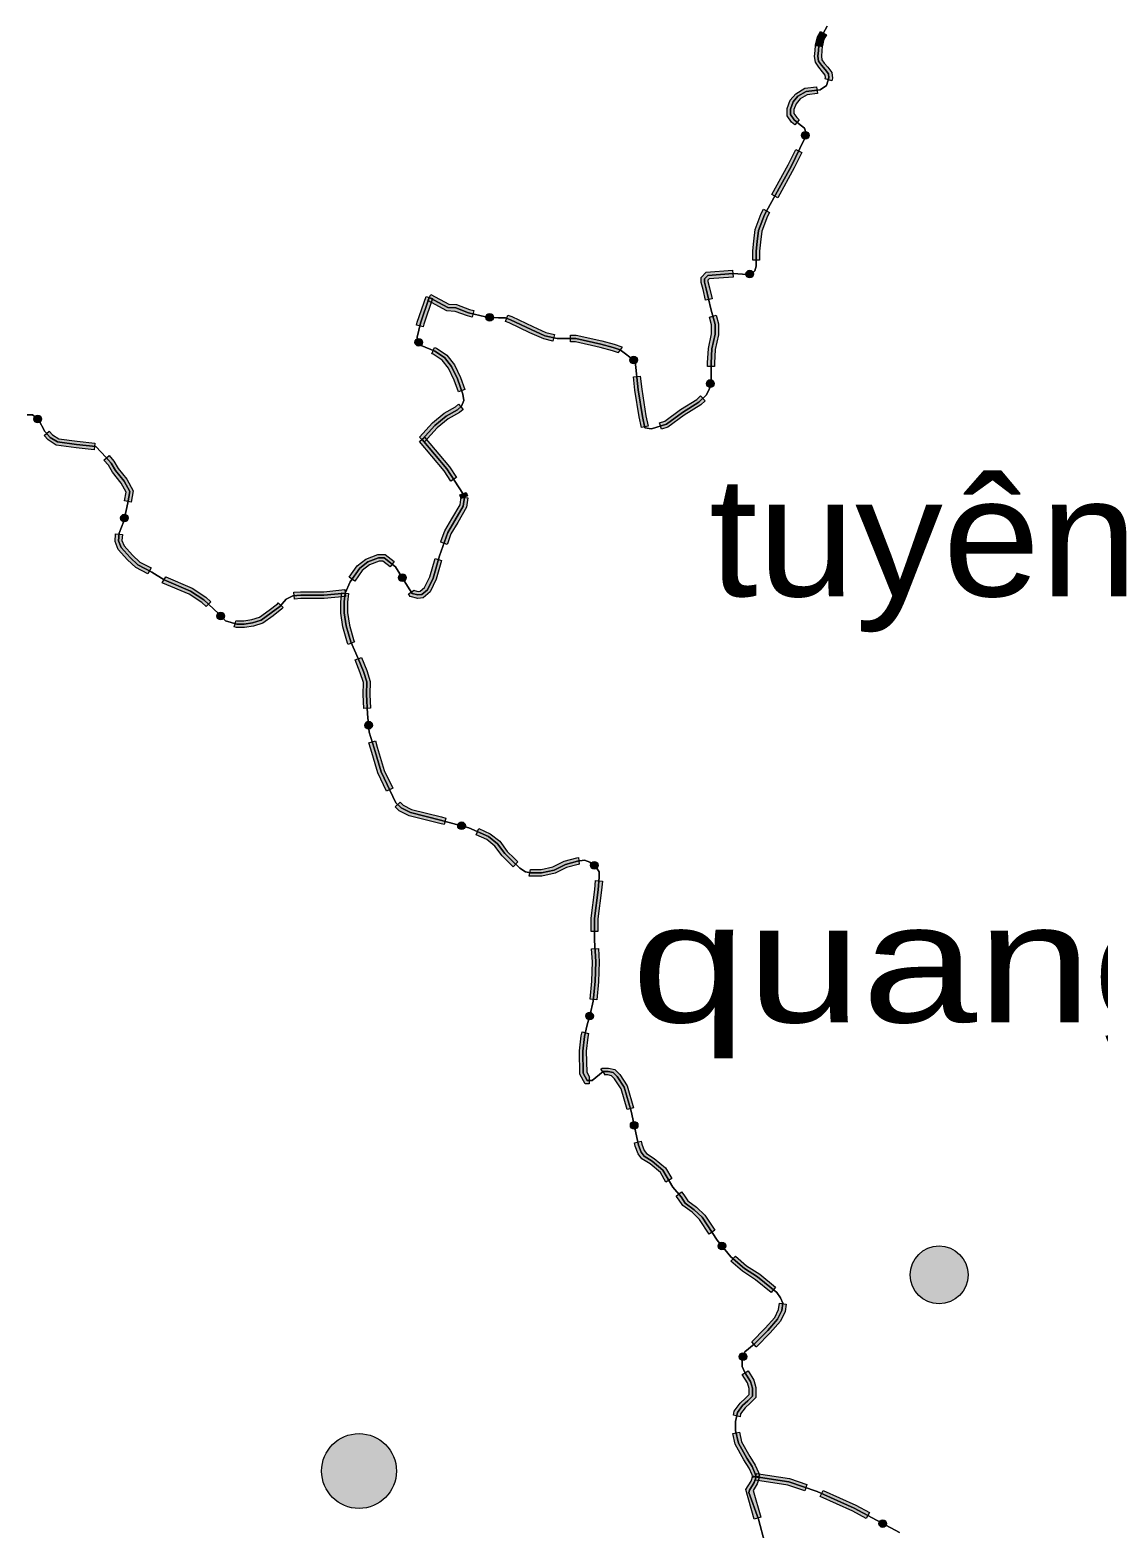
# Model space of a CAD drawing. Header units: metres. Extents: x -835890 to 1024355, y 79891 to 2211954.
# Drawn here: x -344200 to -281451, y 1962861 to 2050853 of the extents above; entities that cross this region are included whole.
import ezdxf
from ezdxf.enums import TextEntityAlignment as Align

# ---------------------------------------------------------------- set-up
doc = ezdxf.new("R2010")
doc.units = ezdxf.units.M
doc.header["$LTSCALE"] = 2200
for name, color, linetype, lineweight in [('10', 7, 'Continuous', 13), ('11', 7, 'Continuous', 13), ('12', 7, 'Continuous', 13), ('13', 7, 'Continuous', 13), ('37', 7, 'Continuous', 13), ('8', 7, 'Continuous', 13)]:
    doc.layers.add(name, color=color, linetype=linetype, lineweight=lineweight)
doc.layers.add('3', color=7, linetype='Continuous')

msp = doc.modelspace()

# ---------------------------------------------------------------- hatches: boundary and pattern name
at = {"layer": '37'}
for points in [[(-297409, 2050568), (-297553, 2050309), (-297657, 2049867), (-298047, 2049959), (-297930, 2050456), (-297758, 2050764)], [(-297653, 2049893), (-297681, 2049618), (-297706, 2049312), (-297675, 2049102), (-297541, 2048903), (-297325, 2048659), (-297094, 2048361), (-297055, 2048014), (-297099, 2047873), (-297481, 2047992), (-297462, 2048054), (-297479, 2048205), (-297633, 2048403), (-297859, 2048658), (-298057, 2048955), (-298109, 2049298), (-298079, 2049655), (-298051, 2049933)], [(-297940, 2047122), (-298541, 2047047), (-298949, 2046802), (-299183, 2046521), (-299323, 2046172), (-299323, 2045944), (-299153, 2045710), (-299007, 2045581), (-299273, 2045282), (-299451, 2045440), (-299723, 2045814), (-299723, 2046249), (-299531, 2046729), (-299213, 2047111), (-298674, 2047433), (-297990, 2047519)], [(-298701, 2044446, 1), (-298599, 2044884, 1)], [(-298856, 2043660), (-299304, 2042747), (-300267, 2041002), (-300617, 2041195), (-299659, 2042932), (-299215, 2043836)], [(-300752, 2040127), (-300873, 2039909), (-301205, 2039033), (-301284, 2038396), (-301338, 2037856), (-301338, 2037341), (-301338, 2037329), (-301738, 2037329), (-301738, 2037341), (-301738, 2037876), (-301682, 2038441), (-301596, 2039130), (-301237, 2040078), (-301102, 2040321)], [(-302895, 2036339), (-304293, 2036235), (-304375, 2036153), (-304375, 2036071), (-304271, 2035705), (-304129, 2035060), (-304519, 2034973), (-304659, 2035607), (-304775, 2036015), (-304775, 2036319), (-304471, 2036623), (-302925, 2036738)], [(-302135, 2036470, 1), (-301694, 2036558, 1)], [(-318218, 2033987), (-318495, 2034055), (-319224, 2034325), (-319707, 2034353), (-320833, 2034962), (-320643, 2035313), (-319595, 2034748), (-319140, 2034721), (-318378, 2034438), (-318122, 2034375)], [(-321486, 2033507), (-321443, 2033681), (-320927, 2035202), (-320548, 2035073), (-321059, 2033568), (-321098, 2033410)], [(-317417, 2033997, 1), (-316968, 2033964, 1)], [(-313480, 2032579), (-314014, 2032702), (-314834, 2033070), (-316043, 2033647), (-316267, 2033729), (-316130, 2034105), (-315888, 2034017), (-314666, 2033433), (-313886, 2033083), (-313390, 2032969)], [(-303895, 2034098), (-303754, 2033583), (-303754, 2032955), (-303935, 2032092), (-303989, 2031283), (-303989, 2031083), (-304389, 2031083), (-304389, 2031297), (-304332, 2032146), (-304154, 2032996), (-304154, 2033529), (-304281, 2033993)], [(-321488, 2032692, 1), (-321223, 2032328, 1)], [(-309647, 2031903), (-309624, 2031886), (-309985, 2032006), (-310703, 2032202), (-312149, 2032527), (-312441, 2032527), (-312441, 2032927), (-312105, 2032927), (-310606, 2032590), (-309869, 2032389), (-309436, 2032244), (-309406, 2032222)], [(-319025, 2029593), (-319272, 2030287), (-319604, 2030980), (-319974, 2031455), (-320509, 2031803), (-320590, 2031838), (-320433, 2032205), (-320319, 2032157), (-319700, 2031754), (-319262, 2031191), (-318902, 2030441), (-318648, 2029726)], [(-308908, 2031596, 1), (-308548, 2031325, 1)], [(-308281, 2027503), (-308404, 2028120), (-308657, 2029691), (-308748, 2030482), (-308350, 2030527), (-308261, 2029746), (-308010, 2028191), (-307889, 2027581)], [(-304258, 2029863, 1), (-304195, 2030309, 1)], [(-304527, 2029078), (-304784, 2028838), (-305761, 2028224), (-306720, 2027517), (-307096, 2027399), (-307216, 2027781), (-306904, 2027879), (-305986, 2028554), (-305030, 2029156), (-304801, 2029370)], [(-343920, 2028138, 1), (-343565, 2027862, 1)], [(-321315, 2026937), (-320552, 2027769), (-319864, 2028337), (-319203, 2028711), (-319021, 2028870), (-318758, 2028569), (-318971, 2028383), (-319637, 2028006), (-320276, 2027478), (-321020, 2026667)], [(-340436, 2026191), (-341482, 2026299), (-342652, 2026460), (-343138, 2026770), (-343365, 2027025), (-343066, 2027291), (-342876, 2027078), (-342511, 2026845), (-341434, 2026696), (-340395, 2026589)], [(-321015, 2026931), (-319544, 2025194), (-319136, 2024565), (-319471, 2024348), (-319865, 2024955), (-321320, 2026673)], [(-338641, 2023194), (-338549, 2023712), (-338835, 2024239), (-339341, 2024871), (-339592, 2025290), (-339851, 2025585), (-339550, 2025849), (-339268, 2025527), (-339011, 2025099), (-338501, 2024461), (-338131, 2023780), (-338247, 2023125)], [(-318476, 2023380), (-318547, 2022825), (-319065, 2021932), (-319469, 2021258), (-319656, 2020723), (-319691, 2020629), (-320067, 2020766), (-320033, 2020858), (-319833, 2021429), (-319409, 2022136), (-318933, 2022956), (-318872, 2023431)], [(-318576, 2023693), (-318489, 2023482), (-318859, 2023329), (-318946, 2023540)], [(-338603, 2022401, 1), (-338697, 2021961, 1)], [(-337270, 2018905), (-337972, 2019272), (-338464, 2019723), (-339016, 2020345), (-339202, 2020809), (-339165, 2021253), (-338766, 2021220), (-338795, 2020870), (-338671, 2020558), (-338178, 2020004), (-337740, 2019602), (-337084, 2019259)], [(-323043, 2019319), (-323462, 2019651), (-323686, 2019651), (-324260, 2019427), (-324682, 2019104), (-325113, 2018478), (-325442, 2018705), (-324975, 2019383), (-324458, 2019778), (-323762, 2020051), (-323323, 2020051), (-322795, 2019633)], [(-320016, 2019698), (-320334, 2018592), (-320691, 2017847), (-321101, 2017505), (-321417, 2017465), (-321863, 2017577), (-321961, 2017733), (-321621, 2017945), (-321609, 2017926), (-321392, 2017872), (-321267, 2017887), (-321014, 2018098), (-320709, 2018734), (-320400, 2019809)], [(-333853, 2016984), (-334108, 2017227), (-334852, 2017711), (-336400, 2018369), (-336432, 2018389), (-336218, 2018727), (-336214, 2018724), (-334663, 2018065), (-333858, 2017542), (-333577, 2017273)], [(-322444, 2018876, 1), (-322204, 2018495, 1)], [(-325665, 2017580), (-326924, 2017456), (-327825, 2017456), (-328281, 2017456), (-328660, 2017424), (-328694, 2017823), (-328298, 2017856), (-327825, 2017856), (-326944, 2017856), (-325704, 2017978)], [(-325486, 2017758), (-325539, 2017244), (-325539, 2016633), (-325433, 2015888), (-325165, 2014977), (-325139, 2014920), (-325502, 2014753), (-325540, 2014836), (-325825, 2015803), (-325939, 2016605), (-325939, 2017264), (-325883, 2017800)], [(-329323, 2016927), (-329393, 2016850), (-329912, 2016450), (-330523, 2016003), (-331072, 2015834), (-331605, 2015752), (-332075, 2015752), (-332195, 2015787), (-332082, 2016171), (-332018, 2016152), (-331636, 2016152), (-331162, 2016225), (-330705, 2016365), (-330153, 2016770), (-329665, 2017145), (-329619, 2017196)], [(-333154, 2016594, 1), (-332835, 2016276, 1)], [(-324719, 2014000), (-324418, 2013234), (-324213, 2012588), (-324227, 2011821), (-324188, 2011024), (-324588, 2011005), (-324627, 2011815), (-324614, 2012530), (-324795, 2013100), (-325092, 2013853)], [(-324281, 2009794, 1), (-324327, 2010242, 1)], [(-323904, 2009100), (-323794, 2008724), (-323384, 2007358), (-322889, 2006320), (-323250, 2006148), (-323758, 2007213), (-324177, 2008610), (-324288, 2008988)], [(-322458, 2005501), (-322279, 2005322), (-321775, 2005070), (-320028, 2004633), (-319761, 2004561), (-319864, 2004175), (-320128, 2004245), (-321915, 2004692), (-322516, 2004993), (-322741, 2005218)], [(-318629, 2004052, 1), (-319064, 2004168, 1)], [(-317829, 2003948), (-317156, 2003644), (-316591, 2003197), (-316156, 2002608), (-315754, 2002206), (-315531, 2001995), (-315805, 2001704), (-316033, 2001919), (-316460, 2002346), (-316881, 2002917), (-317366, 2003300), (-317993, 2003584)], [(-314794, 2001548), (-314771, 2001544), (-314176, 2001544), (-313476, 2001699), (-312817, 2002029), (-312067, 2002231), (-311980, 2002243), (-311927, 2001846), (-311988, 2001838), (-312674, 2001653), (-313341, 2001320), (-314132, 2001144), (-314807, 2001144), (-314866, 2001154)], [(-310863, 2001644, 1), (-311223, 2001914, 1)], [(-310573, 2000864), (-310613, 2000329), (-310833, 1998651), (-310833, 1998056), (-310833, 1997895), (-311233, 1997895), (-311233, 1998056), (-311233, 1998677), (-311011, 2000369), (-310972, 2000893)], [(-310801, 1996909), (-310750, 1996126), (-310792, 1994953), (-310894, 1993884), (-311292, 1993922), (-311191, 1994980), (-311150, 1996120), (-311200, 1996883)], [(-311382, 1992714, 1), (-311264, 1993148, 1)], [(-311377, 1991916), (-311429, 1991698), (-311523, 1990867), (-311493, 1989634), (-311336, 1989345), (-311345, 1989345), (-311345, 1988945), (-311574, 1988945), (-311891, 1989528), (-311924, 1990884), (-311824, 1991767), (-311766, 1992009)], [(-310658, 1989818), (-310591, 1989873), (-310207, 1989873), (-309836, 1989799), (-309544, 1989506), (-309107, 1988836), (-308733, 1987547), (-309117, 1987435), (-309475, 1988667), (-309857, 1989253), (-310033, 1989431), (-310247, 1989473), (-310448, 1989473), (-310404, 1989509)], [(-308655, 1986296, 1), (-308750, 1986736, 1)], [(-308296, 1985581), (-308258, 1985404), (-308119, 1985033), (-307983, 1984851), (-307536, 1984571), (-306856, 1984012), (-306490, 1983388), (-306835, 1983186), (-307164, 1983748), (-307770, 1984246), (-308259, 1984552), (-308474, 1984840), (-308643, 1985291), (-308687, 1985496)], [(-305929, 1982607), (-305776, 1982427), (-305554, 1982087), (-305049, 1981714), (-304553, 1981247), (-303966, 1980348), (-304301, 1980130), (-304862, 1980989), (-305305, 1981407), (-305849, 1981808), (-306097, 1982187), (-306234, 1982348)], [(-303404, 1979257, 1), (-303691, 1979604, 1)], [(-302758, 1978832), (-302101, 1978266), (-301330, 1977770), (-300392, 1977005), (-300645, 1976695), (-301566, 1977446), (-302341, 1977945), (-303019, 1978530)], [(-299774, 1976013), (-299831, 1975588), (-300105, 1975009), (-300708, 1974320), (-301521, 1973506), (-301535, 1973495), (-301785, 1973807), (-301789, 1973804), (-301000, 1974593), (-300443, 1975231), (-300219, 1975703), (-300171, 1976066)], [(-302388, 1972721, 1), (-302233, 1973143, 1)], [(-302014, 1972087), (-301678, 1971554), (-301552, 1971112), (-301552, 1970532), (-301890, 1970193), (-302182, 1969927), (-302449, 1969562), (-302483, 1969400), (-302875, 1969482), (-302823, 1969729), (-302481, 1970196), (-302166, 1970483), (-301952, 1970697), (-301952, 1971056), (-302047, 1971389), (-302353, 1971873)], [(-302519, 1968495), (-302392, 1967922), (-301911, 1967067), (-301603, 1966563), (-301395, 1966118), (-301349, 1965908), (-301740, 1965822), (-301777, 1965989), (-301956, 1966374), (-302256, 1966865), (-302769, 1967778), (-302910, 1968408)], [(-301650, 1963388), (-302148, 1965122), (-301837, 1965619), (-301734, 1965928), (-301355, 1965802), (-301473, 1965448), (-301715, 1965061), (-301266, 1963499)], [(-301514, 1966063), (-299573, 1965764), (-298558, 1965426), (-298684, 1965047), (-299667, 1965374), (-301575, 1965668)], [(-297601, 1965073), (-295687, 1964203), (-294885, 1963772), (-295074, 1963420), (-295865, 1963844), (-297767, 1964709)], [(-293900, 1963016, 1), (-294297, 1963229, 1)]]:
    msp.add_hatch(color=256, dxfattribs=at).paths.add_polyline_path(points)
at = {"layer": '8'}
for points in [[(-289087, 1977729, 1), (-292487, 1977729, 1)], [(-322666, 1966209, 1), (-327064, 1966209, 1)]]:
    msp.add_hatch(color=256, dxfattribs=at).paths.add_polyline_path(points)

# ---------------------------------------------------------------- linework, layer by layer
at = {"layer": '10'}
for points in [[(-297355, 2051073), (-297742, 2050383), (-297852, 2049913), (-297880, 2049637), (-297907, 2049305), (-297866, 2049029), (-297700, 2048780), (-297479, 2048531), (-297286, 2048283), (-297258, 2048034), (-297396, 2047592), (-297783, 2047343), (-298608, 2047240), (-299081, 2046956), (-299357, 2046625), (-299523, 2046210), (-299523, 2045879), (-299302, 2045575), (-299053, 2045354), (-298694, 2045078), (-298611, 2044829), (-298708, 2044414), (-299481, 2042840), (-300503, 2040988), (-301055, 2039994), (-301400, 2039082), (-301483, 2038419), (-301538, 2037866), (-301538, 2037341), (-301538, 2036982), (-301621, 2036706), (-301787, 2036540), (-302063, 2036485), (-302891, 2036540), (-304382, 2036429), (-304575, 2036236), (-304575, 2036043), (-304465, 2035656), (-304203, 2034468), (-303954, 2033556), (-303954, 2032976), (-304134, 2032119), (-304189, 2031290), (-304189, 2030738), (-304189, 2030351), (-304272, 2029770), (-304465, 2029411), (-304907, 2028997), (-305873, 2028389), (-306812, 2027698), (-307678, 2027426), (-308075, 2027493), (-308207, 2028155), (-308459, 2029718), (-308652, 2031404), (-309530, 2032065), (-309927, 2032198), (-310654, 2032396), (-312127, 2032727), (-313232, 2032727), (-313950, 2032893), (-314750, 2033252), (-315965, 2033832), (-316269, 2033943), (-316683, 2033943), (-317429, 2033998), (-318436, 2034247), (-319182, 2034523), (-319651, 2034550), (-320738, 2035138), (-321251, 2033624), (-321453, 2032816), (-321453, 2032643), (-321222, 2032326), (-320414, 2031980), (-319837, 2031605), (-319433, 2031085), (-319087, 2030364), (-318770, 2029470), (-318712, 2029095), (-318856, 2028749), (-319087, 2028547)], [(-325684, 2017779), (-326934, 2017656), (-327825, 2017656), (-328290, 2017656), (-328755, 2017617), (-329142, 2017423), (-329529, 2016997), (-330033, 2016610), (-330614, 2016184), (-331117, 2016029), (-331621, 2015952), (-332047, 2015952), (-332705, 2016145), (-333131, 2016571), (-333983, 2017385), (-334758, 2017888), (-336307, 2018547), (-337043, 2019011), (-337856, 2019437), (-338321, 2019863), (-338844, 2020452), (-338999, 2020839), (-338960, 2021304), (-338689, 2022002), (-338456, 2023087), (-338340, 2023746), (-338668, 2024350), (-339176, 2024985), (-339430, 2025408), (-339726, 2025747), (-340335, 2026381), (-341458, 2026498), (-342581, 2026653), (-343007, 2026924), (-343317, 2027273), (-343704, 2027970), (-344053, 2028242), (-344363, 2028242)], [(-319087, 2028547), (-319750, 2028172), (-320414, 2027624), (-321167, 2026802), (-319705, 2025075), (-318765, 2023627), (-318674, 2023406), (-318740, 2022891), (-319237, 2022034), (-319651, 2021343), (-319845, 2020791), (-320148, 2019962), (-320521, 2018663), (-320852, 2017972), (-321184, 2017696), (-321405, 2017668), (-321736, 2017751), (-322012, 2018193), (-322730, 2019326), (-323393, 2019851), (-323724, 2019851), (-324359, 2019603), (-324829, 2019243), (-325381, 2018442), (-325684, 2017779)]]:
    msp.add_lwpolyline(points, dxfattribs=at)
at = {"layer": '11'}
for points in [[(-318436, 2034247), (-317429, 2033998), (-316683, 2033943), (-316269, 2033943), (-315965, 2033832), (-314750, 2033252), (-313950, 2032893), (-313232, 2032727), (-312127, 2032727), (-310654, 2032396), (-309927, 2032198), (-309530, 2032065), (-308652, 2031404), (-308459, 2029718), (-308207, 2028155), (-308075, 2027493), (-307678, 2027426), (-306812, 2027698), (-305873, 2028389), (-304907, 2028997), (-304465, 2029411), (-304272, 2029770), (-304189, 2030351), (-304189, 2030738), (-304189, 2031290), (-304134, 2032119), (-303954, 2032976), (-303954, 2033556), (-304203, 2034468), (-304465, 2035656), (-304575, 2036043), (-304575, 2036236), (-304382, 2036429), (-302891, 2036540), (-302063, 2036485), (-301787, 2036540), (-301621, 2036706), (-301538, 2036982), (-301538, 2037341), (-301538, 2037866), (-301483, 2038419), (-301400, 2039082), (-301055, 2039994), (-300503, 2040988), (-299481, 2042840), (-298708, 2044414), (-298611, 2044829), (-298694, 2045078), (-299053, 2045354), (-299302, 2045575), (-299523, 2045879), (-299523, 2046210), (-299357, 2046625), (-299081, 2046956), (-298608, 2047240), (-297783, 2047343), (-297396, 2047592), (-297258, 2048034), (-297286, 2048283), (-297479, 2048531), (-297700, 2048780), (-297866, 2049029), (-297907, 2049305), (-297880, 2049637), (-297852, 2049913), (-297742, 2050383), (-297355, 2051073)], [(-305702, 1981947), (-305937, 1982307), (-306425, 1982882), (-307010, 1983880), (-307653, 1984408), (-308121, 1984702), (-308297, 1984936), (-308450, 1985347), (-308882, 1987343), (-309291, 1988751), (-309700, 1989380), (-309934, 1989615), (-310227, 1989673), (-310519, 1989673), (-311163, 1989145), (-311455, 1989145), (-311692, 1989581), (-311724, 1990876), (-311627, 1991733), (-311461, 1992424), (-311295, 1993032), (-311102, 1993806), (-310992, 1994967), (-310950, 1996123), (-311033, 1997393), (-311033, 1998056), (-311033, 1998664), (-310812, 2000349), (-310757, 2001095), (-310757, 2001399), (-310978, 2001730), (-311309, 2001979), (-311613, 2002089), (-312027, 2002035), (-312745, 2001841), (-313408, 2001510), (-314154, 2001344), (-314789, 2001344), (-315093, 2001399), (-315424, 2001620), (-315894, 2002062), (-316308, 2002477), (-316736, 2003057), (-317261, 2003472), (-318421, 2003997), (-320078, 2004439), (-321845, 2004881), (-322398, 2005157), (-322701, 2005461), (-323571, 2007285), (-323986, 2008667), (-324262, 2009607), (-324372, 2010685), (-324427, 2011818), (-324414, 2012559), (-324607, 2013167), (-324911, 2013940), (-325353, 2014907), (-325629, 2015846), (-325739, 2016619), (-325739, 2017254), (-325684, 2017779), (-325381, 2018442), (-324829, 2019243), (-324359, 2019603), (-323724, 2019851), (-323393, 2019851), (-322730, 2019326), (-322012, 2018193), (-321736, 2017751), (-321405, 2017668), (-321184, 2017696), (-320852, 2017972), (-320521, 2018663), (-320148, 2019962), (-319845, 2020791), (-319651, 2021343), (-319237, 2022034), (-318740, 2022891), (-318674, 2023406), (-318765, 2023627), (-319705, 2025075), (-321167, 2026802), (-320414, 2027624), (-319750, 2028172), (-319087, 2028547), (-318856, 2028749), (-318712, 2029095), (-318770, 2029470), (-319087, 2030364), (-319433, 2031085), (-319837, 2031605), (-320414, 2031980), (-321222, 2032326), (-321453, 2032643), (-321453, 2032816), (-321251, 2033624), (-320738, 2035138), (-319651, 2034550), (-319182, 2034523), (-318436, 2034247)], [(-293121, 1962597), (-295776, 1964024), (-297956, 1965015), (-299620, 1965569), (-301545, 1965865), (-301586, 1966054), (-301779, 1966468), (-302083, 1966966), (-302581, 1967850), (-302746, 1968596), (-302746, 1969121), (-302636, 1969646), (-302332, 1970062), (-302028, 1970338), (-301752, 1970614), (-301752, 1971084), (-301862, 1971471), (-302194, 1971997), (-302359, 1972356), (-302359, 1972798), (-302207, 1973213), (-301655, 1973655), (-300854, 1974457), (-300274, 1975120), (-300025, 1975645), (-299970, 1976060), (-300108, 1976392), (-300329, 1976696), (-301448, 1977608), (-302221, 1978105), (-303022, 1978796), (-303823, 1979764), (-304707, 1981118), (-305177, 1981560), (-305702, 1981947)]]:
    msp.add_lwpolyline(points, dxfattribs=at)
at = {"layer": '12'}
for points in [[(-344363, 2028242), (-344053, 2028242), (-343704, 2027970), (-343317, 2027273), (-343007, 2026924), (-342581, 2026653), (-341458, 2026498), (-340335, 2026381), (-339726, 2025747), (-339430, 2025408), (-339176, 2024985), (-338668, 2024350), (-338340, 2023746), (-338456, 2023087), (-338689, 2022002), (-338960, 2021304), (-338999, 2020839), (-338844, 2020452), (-338321, 2019863), (-337856, 2019437), (-337043, 2019011), (-336307, 2018547), (-334758, 2017888), (-333983, 2017385), (-333131, 2016571), (-332705, 2016145), (-332047, 2015952), (-331621, 2015952), (-331117, 2016029), (-330614, 2016184), (-330033, 2016610), (-329529, 2016997), (-329142, 2017423), (-328755, 2017617), (-328290, 2017656), (-327825, 2017656), (-326934, 2017656), (-325684, 2017779)], [(-325684, 2017779), (-325739, 2017254), (-325739, 2016619), (-325629, 2015846), (-325353, 2014907), (-324911, 2013940), (-324607, 2013167), (-324414, 2012559), (-324427, 2011818), (-324372, 2010685), (-324262, 2009607), (-323986, 2008667), (-323571, 2007285), (-322701, 2005461), (-322398, 2005157), (-321845, 2004881), (-320078, 2004439), (-318421, 2003997), (-317261, 2003472), (-316736, 2003057), (-316308, 2002477), (-315894, 2002062), (-315424, 2001620), (-315093, 2001399), (-314789, 2001344), (-314154, 2001344), (-313408, 2001510), (-312745, 2001841), (-312027, 2002035), (-311613, 2002089), (-311309, 2001979), (-310978, 2001730), (-310757, 2001399), (-310757, 2001095), (-310812, 2000349), (-311033, 1998664), (-311033, 1998056), (-311033, 1997393), (-310950, 1996123), (-310992, 1994967), (-311102, 1993806), (-311295, 1993032), (-311461, 1992424), (-311627, 1991733), (-311724, 1990876), (-311692, 1989581), (-311455, 1989145), (-311163, 1989145), (-310519, 1989673), (-310227, 1989673), (-309934, 1989615), (-309700, 1989380), (-309291, 1988751), (-308882, 1987343), (-308450, 1985347), (-308297, 1984936), (-308121, 1984702), (-307653, 1984408), (-307010, 1983880), (-306425, 1982882), (-305937, 1982307), (-305702, 1981947), (-305177, 1981560), (-304707, 1981118), (-303823, 1979764), (-303022, 1978796), (-302221, 1978105), (-301448, 1977608), (-300329, 1976696), (-300108, 1976392), (-299970, 1976060), (-300025, 1975645), (-300274, 1975120), (-300854, 1974457), (-301655, 1973655), (-302207, 1973213), (-302359, 1972798), (-302359, 1972356), (-302194, 1971997), (-301862, 1971471), (-301752, 1971084), (-301752, 1970614), (-302028, 1970338), (-302332, 1970062), (-302636, 1969646), (-302746, 1969121), (-302746, 1968596), (-302581, 1967850), (-302083, 1966966), (-301779, 1966468), (-301586, 1966054), (-301545, 1965865), (-301655, 1965533), (-301931, 1965091), (-301960, 1964949), (-301399, 1963377), (-301035, 1961971)]]:
    msp.add_lwpolyline(points, dxfattribs=at)
at = {"layer": '13'}
msp.add_lwpolyline([(-301035, 1961971), (-301399, 1963377), (-301960, 1964949), (-301931, 1965091), (-301655, 1965533), (-301545, 1965865), (-299620, 1965569), (-297956, 1965015), (-295776, 1964024), (-293121, 1962597)], dxfattribs=at)
at = {"layer": '37'}
for points in [[(-297409, 2050568), (-297553, 2050309), (-297657, 2049867), (-298047, 2049959), (-297930, 2050456), (-297758, 2050764)], [(-297653, 2049893), (-297681, 2049618), (-297706, 2049312), (-297675, 2049102), (-297541, 2048903), (-297325, 2048659), (-297094, 2048361), (-297055, 2048014), (-297099, 2047873), (-297481, 2047992), (-297462, 2048054), (-297479, 2048205), (-297633, 2048403), (-297859, 2048658), (-298057, 2048955), (-298109, 2049298), (-298079, 2049655), (-298051, 2049933)], [(-297940, 2047122), (-298541, 2047047), (-298949, 2046802), (-299183, 2046521), (-299323, 2046172), (-299323, 2045944), (-299153, 2045710), (-299007, 2045581), (-299273, 2045282), (-299451, 2045440), (-299723, 2045814), (-299723, 2046249), (-299531, 2046729), (-299213, 2047111), (-298674, 2047433), (-297990, 2047519)], [(-298856, 2043660), (-299304, 2042747), (-300267, 2041002), (-300617, 2041195), (-299659, 2042932), (-299215, 2043836)], [(-300752, 2040127), (-300873, 2039909), (-301205, 2039033), (-301284, 2038396), (-301338, 2037856), (-301338, 2037341), (-301338, 2037329), (-301738, 2037329), (-301738, 2037341), (-301738, 2037876), (-301682, 2038441), (-301596, 2039130), (-301237, 2040078), (-301102, 2040321)], [(-302895, 2036339), (-304293, 2036235), (-304375, 2036153), (-304375, 2036071), (-304271, 2035705), (-304129, 2035060), (-304519, 2034973), (-304659, 2035607), (-304775, 2036015), (-304775, 2036319), (-304471, 2036623), (-302925, 2036738)], [(-318218, 2033987), (-318495, 2034055), (-319224, 2034325), (-319707, 2034353), (-320833, 2034962), (-320643, 2035313), (-319595, 2034748), (-319140, 2034721), (-318378, 2034438), (-318122, 2034375)], [(-321486, 2033507), (-321443, 2033681), (-320927, 2035202), (-320548, 2035073), (-321059, 2033568), (-321098, 2033410)], [(-313480, 2032579), (-314014, 2032702), (-314834, 2033070), (-316043, 2033647), (-316267, 2033729), (-316130, 2034105), (-315888, 2034017), (-314666, 2033433), (-313886, 2033083), (-313390, 2032969)], [(-303895, 2034098), (-303754, 2033583), (-303754, 2032955), (-303935, 2032092), (-303989, 2031283), (-303989, 2031083), (-304389, 2031083), (-304389, 2031297), (-304332, 2032146), (-304154, 2032996), (-304154, 2033529), (-304281, 2033993)], [(-309647, 2031903), (-309624, 2031886), (-309985, 2032006), (-310703, 2032202), (-312149, 2032527), (-312441, 2032527), (-312441, 2032927), (-312105, 2032927), (-310606, 2032590), (-309869, 2032389), (-309436, 2032244), (-309406, 2032222)], [(-319025, 2029593), (-319272, 2030287), (-319604, 2030980), (-319974, 2031455), (-320509, 2031803), (-320590, 2031838), (-320433, 2032205), (-320319, 2032157), (-319700, 2031754), (-319262, 2031191), (-318902, 2030441), (-318648, 2029726)], [(-308281, 2027503), (-308404, 2028120), (-308657, 2029691), (-308748, 2030482), (-308350, 2030527), (-308261, 2029746), (-308010, 2028191), (-307889, 2027581)], [(-304527, 2029078), (-304784, 2028838), (-305761, 2028224), (-306720, 2027517), (-307096, 2027399), (-307216, 2027781), (-306904, 2027879), (-305986, 2028554), (-305030, 2029156), (-304801, 2029370)], [(-321315, 2026937), (-320552, 2027769), (-319864, 2028337), (-319203, 2028711), (-319021, 2028870), (-318758, 2028569), (-318971, 2028383), (-319637, 2028006), (-320276, 2027478), (-321020, 2026667)], [(-340436, 2026191), (-341482, 2026299), (-342652, 2026460), (-343138, 2026770), (-343365, 2027025), (-343066, 2027291), (-342876, 2027078), (-342511, 2026845), (-341434, 2026696), (-340395, 2026589)], [(-321015, 2026931), (-319544, 2025194), (-319136, 2024565), (-319471, 2024348), (-319865, 2024955), (-321320, 2026673)], [(-338641, 2023194), (-338549, 2023712), (-338835, 2024239), (-339341, 2024871), (-339592, 2025290), (-339851, 2025585), (-339550, 2025849), (-339268, 2025527), (-339011, 2025099), (-338501, 2024461), (-338131, 2023780), (-338247, 2023125)], [(-318476, 2023380), (-318547, 2022825), (-319065, 2021932), (-319469, 2021258), (-319656, 2020723), (-319691, 2020629), (-320067, 2020766), (-320033, 2020858), (-319833, 2021429), (-319409, 2022136), (-318933, 2022956), (-318872, 2023431)], [(-318576, 2023693), (-318489, 2023482), (-318859, 2023329), (-318946, 2023540)], [(-337270, 2018905), (-337972, 2019272), (-338464, 2019723), (-339016, 2020345), (-339202, 2020809), (-339165, 2021253), (-338766, 2021220), (-338795, 2020870), (-338671, 2020558), (-338178, 2020004), (-337740, 2019602), (-337084, 2019259)], [(-323043, 2019319), (-323462, 2019651), (-323686, 2019651), (-324260, 2019427), (-324682, 2019104), (-325113, 2018478), (-325442, 2018705), (-324975, 2019383), (-324458, 2019778), (-323762, 2020051), (-323323, 2020051), (-322795, 2019633)], [(-320016, 2019698), (-320334, 2018592), (-320691, 2017847), (-321101, 2017505), (-321417, 2017465), (-321863, 2017577), (-321961, 2017733), (-321621, 2017945), (-321609, 2017926), (-321392, 2017872), (-321267, 2017887), (-321014, 2018098), (-320709, 2018734), (-320400, 2019809)], [(-333853, 2016984), (-334108, 2017227), (-334852, 2017711), (-336400, 2018369), (-336432, 2018389), (-336218, 2018727), (-336214, 2018724), (-334663, 2018065), (-333858, 2017542), (-333577, 2017273)], [(-325665, 2017580), (-326924, 2017456), (-327825, 2017456), (-328281, 2017456), (-328660, 2017424), (-328694, 2017823), (-328298, 2017856), (-327825, 2017856), (-326944, 2017856), (-325704, 2017978)], [(-325486, 2017758), (-325539, 2017244), (-325539, 2016633), (-325433, 2015888), (-325165, 2014977), (-325139, 2014920), (-325502, 2014753), (-325540, 2014836), (-325825, 2015803), (-325939, 2016605), (-325939, 2017264), (-325883, 2017800)], [(-329323, 2016927), (-329393, 2016850), (-329912, 2016450), (-330523, 2016003), (-331072, 2015834), (-331605, 2015752), (-332075, 2015752), (-332195, 2015787), (-332082, 2016171), (-332018, 2016152), (-331636, 2016152), (-331162, 2016225), (-330705, 2016365), (-330153, 2016770), (-329665, 2017145), (-329619, 2017196)], [(-324719, 2014000), (-324418, 2013234), (-324213, 2012588), (-324227, 2011821), (-324188, 2011024), (-324588, 2011005), (-324627, 2011815), (-324614, 2012530), (-324795, 2013100), (-325092, 2013853)], [(-323904, 2009100), (-323794, 2008724), (-323384, 2007358), (-322889, 2006320), (-323250, 2006148), (-323758, 2007213), (-324177, 2008610), (-324288, 2008988)], [(-322458, 2005501), (-322279, 2005322), (-321775, 2005070), (-320028, 2004633), (-319761, 2004561), (-319864, 2004175), (-320128, 2004245), (-321915, 2004692), (-322516, 2004993), (-322741, 2005218)], [(-317829, 2003948), (-317156, 2003644), (-316591, 2003197), (-316156, 2002608), (-315754, 2002206), (-315531, 2001995), (-315805, 2001704), (-316033, 2001919), (-316460, 2002346), (-316881, 2002917), (-317366, 2003300), (-317993, 2003584)], [(-314794, 2001548), (-314771, 2001544), (-314176, 2001544), (-313476, 2001699), (-312817, 2002029), (-312067, 2002231), (-311980, 2002243), (-311927, 2001846), (-311988, 2001838), (-312674, 2001653), (-313341, 2001320), (-314132, 2001144), (-314807, 2001144), (-314866, 2001154)], [(-310573, 2000864), (-310613, 2000329), (-310833, 1998651), (-310833, 1998056), (-310833, 1997895), (-311233, 1997895), (-311233, 1998056), (-311233, 1998677), (-311011, 2000369), (-310972, 2000893)], [(-310801, 1996909), (-310750, 1996126), (-310792, 1994953), (-310894, 1993884), (-311292, 1993922), (-311191, 1994980), (-311150, 1996120), (-311200, 1996883)], [(-311377, 1991916), (-311429, 1991698), (-311523, 1990867), (-311493, 1989634), (-311336, 1989345), (-311345, 1989345), (-311345, 1988945), (-311574, 1988945), (-311891, 1989528), (-311924, 1990884), (-311824, 1991767), (-311766, 1992009)], [(-310658, 1989818), (-310591, 1989873), (-310207, 1989873), (-309836, 1989799), (-309544, 1989506), (-309107, 1988836), (-308733, 1987547), (-309117, 1987435), (-309475, 1988667), (-309857, 1989253), (-310033, 1989431), (-310247, 1989473), (-310448, 1989473), (-310404, 1989509)], [(-308296, 1985581), (-308258, 1985404), (-308119, 1985033), (-307983, 1984851), (-307536, 1984571), (-306856, 1984012), (-306490, 1983388), (-306835, 1983186), (-307164, 1983748), (-307770, 1984246), (-308259, 1984552), (-308474, 1984840), (-308643, 1985291), (-308687, 1985496)], [(-305929, 1982607), (-305776, 1982427), (-305554, 1982087), (-305049, 1981714), (-304553, 1981247), (-303966, 1980348), (-304301, 1980130), (-304862, 1980989), (-305305, 1981407), (-305849, 1981808), (-306097, 1982187), (-306234, 1982348)], [(-302758, 1978832), (-302101, 1978266), (-301330, 1977770), (-300392, 1977005), (-300645, 1976695), (-301566, 1977446), (-302341, 1977945), (-303019, 1978530)], [(-299774, 1976013), (-299831, 1975588), (-300105, 1975009), (-300708, 1974320), (-301521, 1973506), (-301535, 1973495), (-301785, 1973807), (-301789, 1973804), (-301000, 1974593), (-300443, 1975231), (-300219, 1975703), (-300171, 1976066)], [(-302014, 1972087), (-301678, 1971554), (-301552, 1971112), (-301552, 1970532), (-301890, 1970193), (-302182, 1969927), (-302449, 1969562), (-302483, 1969400), (-302875, 1969482), (-302823, 1969729), (-302481, 1970196), (-302166, 1970483), (-301952, 1970697), (-301952, 1971056), (-302047, 1971389), (-302353, 1971873)], [(-302519, 1968495), (-302392, 1967922), (-301911, 1967067), (-301603, 1966563), (-301395, 1966118), (-301349, 1965908), (-301740, 1965822), (-301777, 1965989), (-301956, 1966374), (-302256, 1966865), (-302769, 1967778), (-302910, 1968408)], [(-301650, 1963388), (-302148, 1965122), (-301837, 1965619), (-301734, 1965928), (-301355, 1965802), (-301473, 1965448), (-301715, 1965061), (-301266, 1963499)], [(-301514, 1966063), (-299573, 1965764), (-298558, 1965426), (-298684, 1965047), (-299667, 1965374), (-301575, 1965668)], [(-297601, 1965073), (-295687, 1964203), (-294885, 1963772), (-295074, 1963420), (-295865, 1963844), (-297767, 1964709)]]:
    msp.add_lwpolyline(points, close=True, dxfattribs=at)
for centre in [(-298650, 2044665), (-301915, 2036514), (-317193, 2033980), (-321356, 2032510), (-308728, 2031461), (-304227, 2030086), (-343743, 2028000), (-338650, 2022181), (-322324, 2018685), (-332994, 2016435), (-324304, 2010018), (-318846, 2004110), (-311043, 2001779), (-311323, 1992931), (-308703, 1986516), (-303548, 1979431), (-302310, 1972932), (-294099, 1963123)]:
    msp.add_circle(centre, 225, dxfattribs=at)
at = {"layer": '8'}
for centre, radius in [((-290787, 1977729), 1700), ((-324865, 1966209), 2199)]:
    msp.add_circle(centre, radius, dxfattribs=at)

# ---------------------------------------------------------------- texts
at = {"layer": '3'}
for s, width, p in [('tuyên', 1.1, (-291715, 2017589)), ('quang', 1.3, (-291952, 1992565))]:
    msp.add_text(s, height=7000, dxfattribs=dict(at, width=width)).set_placement(p, align=Align.CENTER)

doc.saveas('drawing.dxf')
